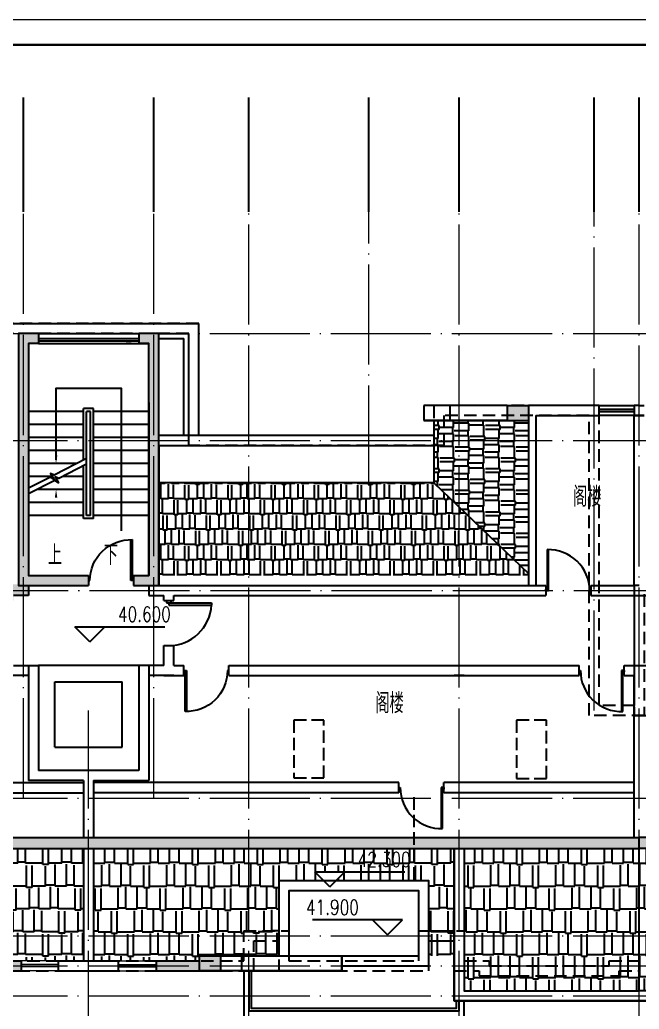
# Model space of a CAD drawing. Extents: x 1332633 to 1595679, y 264824 to 640777.
# Drawn here: x 1356757 to 1369132, y 449708 to 469489 of the extents above; entities that cross this region are included whole.
import ezdxf
from ezdxf.enums import TextEntityAlignment as Align

# ---------------------------------------------------------------- set-up
doc = ezdxf.new("R2010")
doc.units = 0
doc.header["$LTSCALE"] = 1000
doc.header["$MEASUREMENT"] = 0
for name, pattern in [('DASH', [0.35, 0.25, -0.1]), ('DOTE', [2.4200000000000004, 2, -0.2, 0.02, -0.2]), ('HIDDEN', [0.375, 0.25, -0.125])]:
    doc.linetypes.add(name, pattern=pattern)
doc.layers.get('0').update_dxf_attribs({"linetype": 'CONTINUOUS'})
for name, color, linetype, lineweight in [('_公共_图框', 4, 'CONTINUOUS', 5), ('DOTE', 1, 'DOTE', 13), ('PUB_TEXT', 7, 'CONTINUOUS', 13), ('WINDOW', 4, 'CONTINUOUS', 13)]:
    doc.layers.add(name, color=color, linetype=linetype, lineweight=lineweight)
for name, color, linetype in [('A-Balcony(建筑阳台)', 32, 'CONTINUOUS'), ('A-Fur1(建筑厨卫洁具)', 136, 'CONTINUOUS'), ('A-Hz1(房间名称)', 4, 'CONTINUOUS'), ('A-Hz1汉字注明（平、立面、房间名称等）', 7, 'CONTINUOUS'), ('A-STAIR_建筑楼梯_踏步_电梯等_', 25, 'CONTINUOUS'), ('A-Wall(建筑墙)', 255, 'CONTINUOUS'), ('A-WALL_建筑墙_', 255, 'CONTINUOUS'), ('A-WINDOW(建筑门窗)', 4, 'CONTINUOUS'), ('A-WINDOW_建筑门窗_', 4, 'CONTINUOUS'), ('A-建筑屋顶', 33, 'CONTINUOUS'), ('AXIS', 3, 'CONTINUOUS'), ('DIM_ELEV', 3, 'CONTINUOUS'), ('hatch', 251, 'CONTINUOUS')]:
    doc.layers.add(name, color=color, linetype=linetype)
doc.styles.add('_TCH_DIM', font='SIMPLEX', dxfattribs={"width": 0.8, "bigfont": 'HZTXT'})
doc.styles.add('sunyat', font='3yromanc.shx', dxfattribs={"width": 0.75, "bigfont": '3yhztxt.shx'})
doc.styles.add('SUNYAT1', font='3yromans.shx', dxfattribs={"width": 0.75, "bigfont": '3yhztxt.shx'})
doc.styles.add('图框文字', font='SIMKAI.TTF')
pattern_1 = [(0, (0, 0), (971.5500000000002, 457.1999999999998), [228.6, -190.5, 266.7, -114.3, 342.9, -152.4]), (0, (228.6, 19.04999999999995), (971.5500000000002, 457.1999999999998), [190.5, -723.9000000000001, 152.4, -228.6]), (0, (685.8, -28.57500000000015), (971.5500000000002, 457.1999999999998), [114.3, -1181.1]), (89.99999999999999, (0, 0), (-323.8499999999999, 457.2), [438.15, -1390.65]), (89.99999999999999, (228.6, -5.075939668586216e-14), (-323.8499999999999, 457.2), [428.625, -1400.175]), (89.99999999999999, (419.1, -9.305889392408061e-14), (-323.8499999999999, 457.2), [400.05, -1428.75]), (89.99999999999999, (685.8, -28.57500000000015), (-323.8499999999999, 457.2), [438.15, -1390.65]), (89.99999999999999, (800.0999999999999, -28.57500000000018), (-323.8499999999999, 457.2), [438.15, -1390.65]), (89.99999999999999, (1143, -2.537969834293108e-13), (-323.8499999999999, 457.2), [419.1, -1409.7])]
pattern_2 = [(180, (2738264.584765686, 0), (-971.5499999999998, 457.2), [228.5999999999999, -190.5, 266.6999999999999, -114.3, 342.8999999999999, -152.4]), (180, (2738035.984765686, 19.05), (-971.5499999999998, 457.2), [190.5, -723.9, 152.4, -228.5999999999999]), (180, (2737578.784765686, -28.575), (-971.5499999999998, 457.2), [114.3, -1181.1]), (90, (2738264.584765686, 0), (323.85, 457.2), [438.15, -1390.65]), (90, (2738035.984765686, 0), (323.85, 457.2), [428.625, -1400.175]), (90, (2737845.484765686, 0), (323.85, 457.2), [400.05, -1428.75]), (90, (2737578.784765686, -28.575), (323.85, 457.2), [438.15, -1390.65]), (90, (2737464.484765686, -28.575), (323.85, 457.2), [438.15, -1390.65]), (90, (2737121.584765686, 0), (323.85, 457.2), [419.1, -1409.7])]
pattern_3 = [(0, (0, 0), (971.5500000000001, 457.2), [228.6, -190.5, 266.7, -114.3, 342.9, -152.4]), (0, (228.6, 19.05), (971.5500000000001, 457.2), [190.5, -723.9000000000001, 152.4, -228.6]), (0, (685.8, -28.575), (971.5500000000001, 457.2), [114.3, -1181.1]), (90, (0, 0), (-323.85, 457.2), [438.15, -1390.65]), (90, (228.6, 0), (-323.85, 457.2), [428.625, -1400.175]), (90, (419.1, 0), (-323.85, 457.2), [400.05, -1428.75]), (90, (685.8, -28.575), (-323.85, 457.2), [438.15, -1390.65]), (90, (800.0999999999999, -28.575), (-323.85, 457.2), [438.15, -1390.65]), (90, (1143, 0), (-323.85, 457.2), [419.1, -1409.7])]

# ---------------------------------------------------------------- blocks, each defined once
blk = doc.blocks.new('vvxv')
at = {"layer": '_公共_图框'}
blk.add_lwpolyline([(-63000, 0), (0, 0), (0, 29700), (-63000, 29700)], close=True, dxfattribs=at)
at = {"layer": '_公共_图框', "const_width": 49.99999999999999}
blk.add_lwpolyline([(-61750, 500), (-500, 500), (-500, 29200), (-61750, 29200)], close=True, dxfattribs=at)
at = {"layer": '_公共_图框', "style": '图框文字'}
for tag, height, p in [('建设单位', 250, (-2500.000000000233, 19150)), ('合作单位', 250, (-2526.983488889644, 16841.60560540692)), ('项目名称', 250, (-2500.000000000233, 15150)), ('项目编号', 250, (-2500.000000000233, 13150)), ('建筑', 175, (-1300.000000000233, 2800)), ('方案深化', 175, (-1300.000000000233, 2450)), ('1:100', 175, (-1300.000000000233, 2100)), ('20090705', 175, (-1300.000000000233, 1750)), ('图号', 175, (-1300.000000000233, 1225))]:
    blk.add_attdef(tag, text='', height=height, dxfattribs=at).set_placement(p, align=Align.MIDDLE_CENTER)
blk = doc.blocks.new('DOOR_B01')
for p, q in [((-0.4700000000011642, 0.8945053600725208), (-0.4700000000011642, -0.01499999999941792)), ((-0.4399999999986903, -0.01499999999941792), (-0.4399999999986903, 0.8950000000004364)), ((-0.5, 0.01499999999941792), (-0.4700000000011642, 0.01499999999941792)), ((-0.5, -0.01499999999941792), (-0.5, 0.01499999999941792)), ((0.4695053600733681, 0.01499999999941792), (0.5, 0.01499999999941792)), ((0.5, 0.01499999999941792), (0.5, -0.01499999999941792)), ((-0.5, -0.01499999999941792), (-0.4399999999986903, -0.01499999999941792)), ((0.5, -0.01499999999941792), (0.4700000000011642, -0.01499999999941792))]:
    blk.add_line(p, q)
blk.add_arc((-0.4399999999986956, -0.01499999999942318), 0.9099999999998597, 3.307252601467381e-13, 91.88921416528518)
blk = doc.blocks.new('_A1WPO')
for p, q in [((-0.4500005613683606, -0.05000024919837597), (-0.4500005613683606, 0.9486830488521373)), ((-0.4500005613683606, 0.9486830488521373), (-0.4000005613683607, 0.9486830488521373)), ((-0.4000005613683607, -2.491983759682625e-07), (-0.4000005613683607, 0.9486830488521373)), ((-0.5000005613683607, 0.04999975080162403), (-0.4500005613683606, 0.04999975080162403)), ((-0.5000005613683607, -0.05000024919837597), (-0.4500005613683606, -0.05000024919837597)), ((-0.4500005613683606, -2.491983759682625e-07), (-0.4000005613683607, -2.491983759682625e-07))]:
    blk.add_line(p, q)
blk.add_arc((-0.4500005613683606, -2.491983759682625e-07), 0.9500000000000036, 7.016477563892661e-15, 86.98303869018433)
blk = doc.blocks.new('fsg')
at = {"layer": 'A-Fur1(建筑厨卫洁具)', "linetype": 'HIDDEN'}
for points in [[(1358132.292382962, 504525.4002165715), (1355932.29238297, 504525.4002165732), (1355932.292382968, 502285.1282793772), (1351232.292382966, 502285.1282793772), (1351232.292382969, 502885.128279381), (1347932.292382959, 502885.1282793819), (1347932.292382959, 496885.1282793782), (1347032.292382966, 496885.1282793782), (1347032.292382955, 490985.1282793829), (1350832.290898718, 490985.1282713966), (1350832.29090124, 492185.1282793828), (1351332.290901798, 492185.1282793829), (1351332.290901798, 491585.1282782574), (1354332.290901798, 491585.1282782574), (1354332.290902759, 492185.1282801829), (1354832.292382966, 492185.1282793819), (1354832.292382966, 491585.1282793854), (1358132.292382989, 491584.5594978437)], [(1369132.29238308, 499285.1282793756), (1369032.292382947, 499285.1282793797), (1369032.292382848, 496885.1282793782), (1368332.292382912, 496885.1282825356), (1368332.292382916, 502885.1282793819), (1365032.29238291, 502885.128279381), (1365032.29238291, 502285.1282793819), (1360332.292382909, 502285.1282793772), (1360332.292382909, 504525.4002165706), (1358132.292382962, 504525.4002165715)], [(1358132.292382962, 504325.4002165715), (1356132.292382969, 504325.400216573), (1356132.292382967, 502085.1282793772), (1351032.292382965, 502085.1282793772), (1351032.292382968, 502685.1282793811), (1348132.292382959, 502685.1282793818), (1348132.292382959, 496685.1282793782), (1347232.292382965, 496685.1282793782), (1347232.292382956, 491185.1282789626), (1350632.290899138, 491185.1282718169), (1350632.29090166, 492385.1282793828), (1351532.290901798, 492385.1282793829), (1351532.290901798, 491785.1282782574), (1354132.290902118, 491785.1282782574), (1354132.29090308, 492385.1282805033), (1355032.292382966, 492385.1282790615), (1355032.292382966, 491785.0938107475), (1358132.326854597, 491784.559494873)], [(1369232.292382939, 499111.9231985374), (1369232.292382839, 496685.128278476), (1368132.292382912, 496685.1282834378), (1368132.292382916, 502685.1282793818), (1365232.29238291, 502685.128279381), (1365232.29238291, 502085.1282793821), (1360132.292382909, 502085.1282793771), (1360132.292382909, 504325.4002165706), (1358132.292382962, 504325.4002165715)], [(1369032.292383373, 499111.9231985374), (1369032.292383474, 496685.128278476), (1370132.292383401, 496685.1282834378), (1370132.292383397, 502685.1282793818), (1373032.292383403, 502685.128279381), (1373032.292383403, 502085.1282793821), (1378132.292383404, 502085.1282793771), (1378132.292383404, 504325.4002165706), (1380132.292383351, 504325.4002165715)], [(1358130.027500007, 491784.5598793184), (1361232.292382911, 491785.0938573065), (1361232.29238291, 492385.1282793819), (1362132.29386373, 492385.128279382), (1362132.29386373, 491785.1282782574), (1364732.29386331, 491785.1282782574), (1364732.293862049, 492385.1282779125), (1365632.293865897, 492385.1282798029), (1365632.293865896, 491785.1282793816), (1366132.292368144, 491785.1282793812), (1366132.292368144, 491685.1282793811), (1368532.292382839, 491685.1282793811), (1368532.292382839, 491785.1282793811), (1369132.292382843, 491785.1282793811)], [(1358130.061925048, 491584.5598822811), (1361432.292382911, 491585.1282793854), (1361432.29238291, 492185.1282793819), (1361932.29386373, 492185.128279382), (1361932.29386373, 491585.1282782574), (1364932.29386373, 491585.1282782574), (1364932.293862469, 492185.1282783326), (1365432.293865897, 492185.1282793828), (1365432.293865896, 491585.1282793818), (1365932.292368144, 491585.1282793814), (1365932.292368144, 491498.4311598975), (1365932.292368144, 491485.1282793811), (1368732.29238284, 491485.1282793811), (1368732.29238284, 491585.1282793811), (1369132.292382843, 491585.1282793811)]]:
    blk.add_lwpolyline(points, dxfattribs=at)

msp = doc.modelspace()

# ---------------------------------------------------------------- hatches: boundary and pattern name
at = {"layer": 'hatch', "ltscale": 0.2}
for points in [[(1356732.292382962, 463217.9984188913), (1357132.292382971, 463217.9984188913), (1357132.292382971, 463017.9984188913), (1356932.292382962, 463017.9984188913), (1356932.292382963, 458377.7264816978), (1358131.55887313, 458377.7264817008), (1358131.55887313, 458177.7264817005), (1356932.292382888, 458177.7264816989), (1356732.292382963, 458177.7264817003)], [(1359332.292382963, 463017.9984188913), (1359132.292382964, 463017.9984188913), (1359132.292382964, 463217.9984188913), (1359532.292382963, 463217.9984188913), (1359532.292382963, 458177.7264817003), (1359031.55887313, 458177.7264817003), (1359031.55887313, 458377.7264817003), (1359332.292382963, 458377.7264817003)], [(1366491.690082558, 461777.7264817017), (1366917.512698407, 461777.7264817017), (1366917.512698407, 461477.7264817015), (1366491.690082558, 461477.7264817015)], [(1350632.292382967, 458205.8216257666), (1350932.292382968, 458205.8216257666), (1356732.292382888, 458205.8216257663), (1356732.292382888, 458177.7264817003), (1356932.292382888, 458177.7264817003), (1356932.292382888, 457977.7264817026), (1356631.558873127, 457977.7264817026), (1356631.558873127, 457877.7264817008), (1356431.558873129, 457877.7264817008), (1356431.558873129, 458055.8216257666), (1350632.292382967, 458055.8216257666)], [(1355923.557044645, 450677.7264816884), (1356782.705678183, 450677.7264816884), (1356782.705678183, 450477.7264816884), (1355923.557044645, 450477.7264816882)], [(1359481.87908765, 450677.7264816882), (1360341.027721291, 450677.7264816884), (1360341.027721291, 450477.7264816884), (1359481.879087649, 450477.7264816884)], [(1360341.02772129, 450777.7264817106), (1360772.894683178, 450777.7264817117), (1360772.894683178, 450477.7264817117), (1360341.027721291, 450477.7264817103)]]:
    msp.add_hatch(color=256, dxfattribs=at).paths.add_polyline_path(points)
h = msp.add_hatch(dxfattribs=at)
h.set_pattern_fill('AR-RSHKE', color=256, scale=100, angle=89.99999999999999, style=0)
h.set_pattern_definition([(90, (-143339.6088713184, 94459.10372281005), (-304.7999999999998, 647.7), [152.4, -127, 177.8, -76.2, 228.6, -101.6]), (90, (-143352.3088713184, 94611.50372280995), (-304.7999999999998, 647.7), [127, -482.6, 101.6, -152.4]), (90, (-143320.5588713184, 94916.30372281), (-304.7999999999998, 647.7), [76.2, -787.4]), (180, (-143339.6088713184, 94459.10372281005), (-304.8000000000001, -215.8999999999999), [292.1, -927.1000000000001]), (180, (-143339.6088713184, 94611.50372280995), (-304.8000000000001, -215.8999999999999), [285.75, -933.45]), (180, (-143339.6088713184, 94738.50372280995), (-304.8000000000001, -215.8999999999999), [266.7, -952.5]), (180, (-143320.5588713184, 94916.30372281), (-304.8000000000001, -215.8999999999999), [292.1, -927.1000000000001]), (180, (-143320.5588713184, 94992.50372280995), (-304.8000000000001, -215.8999999999999), [292.1, -927.1000000000001]), (180, (-143339.6088713184, 95221.10372281005), (-304.8000000000001, -215.8999999999999), [279.4, -939.8])])
h.paths.add_polyline_path([(1366917.512698408, 461477.7264817015), (1366491.690082558, 461477.7264817017), (1365032.29238291, 461477.7264817017), (1365032.29238291, 460230.5068310047), (1366917.512698407, 458421.1481523141)])
h = msp.add_hatch(dxfattribs=at)
h.set_pattern_fill('AR-RSHKE', color=256, scale=100, angle=-1.272221872585407e-14, style=0)
h.set_pattern_definition([(180, (2881604.193637004, 94459.10372281005), (-647.7, 304.7999999999998), [152.4, -127, 177.8, -76.2, 228.6, -101.6]), (180, (2881451.793637004, 94471.80372281), (-647.7, 304.7999999999998), [127, -482.6, 101.6, -152.4]), (180, (2881146.993637004, 94440.05372281), (-647.7, 304.7999999999998), [76.2, -787.4]), (90, (2881604.193637004, 94459.10372281005), (215.8999999999999, 304.8000000000001), [292.1, -927.1000000000001]), (90, (2881451.793637004, 94459.10372281005), (215.8999999999999, 304.8000000000001), [285.75, -933.45]), (90, (2881324.793637004, 94459.10372281005), (215.8999999999999, 304.8000000000001), [266.7, -952.5]), (90, (2881146.993637004, 94440.05372281), (215.8999999999999, 304.8000000000001), [292.1, -927.1000000000001]), (90, (2881070.793637004, 94440.05372281), (215.8999999999999, 304.8000000000001), [292.1, -927.1000000000001]), (90, (2880842.193637004, 94459.10372281005), (215.8999999999999, 304.8000000000001), [279.4, -939.8])])
h.paths.add_polyline_path([(1366917.512698407, 458377.7264817003), (1359532.292382963, 458377.7264817013), (1359532.292382962, 460230.5068310045), (1365032.29238291, 460230.5068310045), (1366917.512698406, 458421.1481523146)])
h = msp.add_hatch(color=256, dxfattribs=at)
h.dxf.hatch_style = 1
h.paths.add_polyline_path([(1353595.670163039, 453138.8087217899), (1364629.467711764, 453138.8087217899), (1364629.467711764, 452923.8087217897), (1353595.670163039, 452923.8087217898)])
h = msp.add_hatch(color=256, dxfattribs=at)
h.dxf.hatch_style = 1
h.paths.add_polyline_path([(1364629.467711765, 453138.8087217899), (1369132.292382843, 453138.8087217899), (1369132.292382843, 452923.8087217897), (1364629.467711765, 452923.8087217899)])
h = msp.add_hatch(color=256, dxfattribs=at)
h.dxf.hatch_style = 1
h.paths.add_polyline_path([(1373635.117053921, 453138.8087217899), (1369132.292382843, 453138.8087217899), (1369132.292382843, 452923.8087217897), (1373635.117053921, 452923.8087217899)])
h = msp.add_hatch(dxfattribs=at)
h.set_pattern_fill('AR-RSHKE,_O', color=256, scale=150)
h.set_pattern_definition(pattern_2)
h.paths.add_polyline_path([(1354332.290901802, 452277.7264806055), (1353595.670163039, 452277.7264806055), (1353595.670163039, 452431.7738377514), (1353615.823346337, 452451.9270210496), (1353595.670163039, 452451.9270210495), (1353595.670163039, 452923.8087217899), (1358032.292382886, 452923.8087217899), (1358032.292382887, 450677.7264816884), (1357532.292382916, 450677.7264816884), (1356782.705678182, 450677.7264816884), (1355923.557044645, 450677.7264816884), (1355923.557044644, 450777.7264817192), (1355491.690082758, 450777.7264817192), (1355032.292382339, 450777.7264817192), (1355032.292382339, 451277.7264813822), (1354332.290901802, 451277.7264825036)])
h = msp.add_hatch(dxfattribs=at)
h.set_pattern_fill('AR-RSHKE,_O', color=256, scale=150)
h.set_pattern_definition(pattern_3)
h.paths.add_polyline_path([(1358232.292382834, 452923.8087217898), (1364629.467711764, 452923.8087217898), (1364629.467711765, 452277.7264806059), (1363074.560878747, 452277.7264806059), (1363248.761419191, 452451.9270210497), (1362648.761419191, 452451.9270210497), (1362822.961959635, 452277.7264806058), (1361932.293864032, 452277.7264806058), (1361932.293864032, 451277.7264817028), (1361232.292382282, 451277.7264817027), (1361232.292382283, 450777.7264817192), (1360772.894683177, 450777.7264817192), (1360341.02772129, 450777.7264817105), (1360341.02772129, 450677.7264816884), (1359481.879087649, 450677.7264816884), (1358732.292382916, 450677.7264816884), (1358232.292382834, 450677.7264816884)])
h = msp.add_hatch(dxfattribs=at)
h.set_pattern_fill('AR-RSHKE,_O', color=256, scale=150)
h.set_pattern_definition(pattern_2)
h.paths.add_polyline_path([(1364629.467711765, 452923.8087217897), (1365432.293860759, 452923.8087217897), (1365432.293864217, 451277.7264817035), (1364932.293864035, 451277.7264806533), (1364932.293864035, 452277.726480606), (1364629.467711765, 452277.726480606)])
h = msp.add_hatch(dxfattribs=at)
h.set_pattern_fill('AR-RSHKE,_O', color=256, scale=150)
h.set_pattern_definition(pattern_3)
h.paths.add_polyline_path([(1369132.292382843, 452923.8087217898), (1365632.293867158, 452923.8087217898), (1365632.293867158, 450677.7264817025), (1366132.292368144, 450677.7264817019), (1366132.292368144, 450577.7264817019), (1368532.292382839, 450577.7264817019), (1368532.292382839, 450677.7264817019), (1369132.292382843, 450677.7264817019)])
h = msp.add_hatch(dxfattribs=at)
h.set_pattern_fill('AR-RSHKE,_O', color=256, scale=150)
h.set_pattern_definition(pattern_3)
h.paths.add_polyline_path([(1372632.290898528, 452923.8087217898), (1369132.292382843, 452923.8087217899), (1369132.292382843, 450677.7264817018), (1369732.292383474, 450677.7264817019), (1369732.292383473, 450577.7264817019), (1372132.292398169, 450577.7264817018), (1372132.292398169, 450677.726481702), (1372632.290898528, 450677.7264817024)])
h = msp.add_hatch(dxfattribs=at)
h.set_pattern_fill('AR-RSHKE,_O', color=256, scale=150)
h.set_pattern_definition(pattern_2)
h.paths.add_polyline_path([(1361232.292382283, 451277.7264817026), (1361932.293864032, 451277.7264817028), (1361932.293864033, 451077.7264817027), (1361432.292382283, 451077.7264817026), (1361432.292382284, 450777.7264817191), (1361232.292382283, 450777.7264817191)], flags=17)
h.paths.add_polyline_path([(1361432.292382283, 451077.7264817026), (1361932.293863103, 451077.7264817026), (1361932.293863103, 450777.7264817192), (1361432.292382283, 450777.7264817191)], flags=16)
h = msp.add_hatch(dxfattribs=at)
h.set_pattern_fill('AR-RSHKE,_O', color=256, scale=150)
h.set_pattern_definition(pattern_2)
h.paths.add_polyline_path([(1364932.293864035, 451277.7264806533), (1365432.293864217, 451277.7264817036), (1365432.293864637, 451077.7264817035), (1364932.293864035, 451077.7264806533)])
h = msp.add_hatch(dxfattribs=at)
h.set_pattern_fill('AR-RSHKE,_O', color=256, scale=150)
h.set_pattern_definition(pattern_2)
h.paths.add_polyline_path([(1364932.293864035, 451077.7264806533), (1365432.293864637, 451077.7264817036), (1365432.293865267, 450777.7264817031), (1364932.293864035, 450777.7264806115)])
h = msp.add_hatch(dxfattribs=at)
h.set_pattern_fill('AR-RSHKE,_O', color=256, scale=150)
h.set_pattern_definition(pattern_3)
h.paths.add_polyline_path([(1368732.292382839, 450477.7264817018), (1369132.292382843, 450477.7264817019), (1369132.292382843, 450677.7264817018), (1368532.292382839, 450677.7264817019), (1368532.292382839, 450577.7264817019), (1366132.292368144, 450577.7264817018), (1366132.292368144, 450677.7264817019), (1365632.293867158, 450677.7264817024), (1365632.293867158, 450477.7264817024), (1365932.292368144, 450477.7264817021), (1365932.292368144, 450391.0293622182), (1365932.292368144, 450377.7264817018), (1368732.29238284, 450377.7264817019)])
h = msp.add_hatch(dxfattribs=at)
h.set_pattern_fill('AR-RSHKE', color=256, scale=150, angle=-1.272221872585407e-14, style=0)
h.set_pattern_definition(pattern_1)
h.paths.add_polyline_path([(1372332.292398169, 450477.7264817022), (1372632.290898528, 450477.7264817024), (1372632.290898528, 450677.7264817024), (1372132.292398169, 450677.7264817019), (1372132.292398169, 450577.7264817019), (1369732.292383474, 450577.7264817019), (1369732.292383474, 450677.7264817019), (1369132.292382843, 450677.7264817018), (1369132.292382843, 450477.7264817018), (1369532.292383473, 450477.7264817019), (1369532.292383473, 450377.7264817019), (1372332.292398169, 450377.7264817018), (1372332.292398169, 450391.0293622182)])
h = msp.add_hatch(dxfattribs=at)
h.set_pattern_fill('AR-RSHKE,_O', color=256, scale=150)
h.set_pattern_definition(pattern_3)
h.paths.add_polyline_path([(1369132.292382843, 450477.7264817018), (1368732.29238284, 450477.7264817018), (1368732.29238284, 450377.7264817018), (1365932.292368144, 450377.7264817018), (1365932.292368144, 450391.0293622182), (1365932.292368144, 450477.7264817021), (1365632.293867158, 450477.7264817025), (1365632.293867158, 450077.7264817036), (1369132.292382843, 450077.7264817036)])
h = msp.add_hatch(dxfattribs=at)
h.set_pattern_fill('AR-RSHKE', color=256, scale=150, angle=-1.272221872585407e-14, style=0)
h.set_pattern_definition(pattern_1)
h.paths.add_polyline_path([(1372632.290898528, 450477.7264817024), (1372332.292398169, 450477.7264817021), (1372332.292398169, 450391.0293622182), (1372332.292398169, 450377.7264817018), (1369532.292383473, 450377.7264817019), (1369532.292383473, 450477.7264817018), (1369132.292382843, 450477.7264817018), (1369132.292382844, 450077.7264817036), (1372632.290898528, 450077.7264817036)])

# ---------------------------------------------------------------- linework, layer by layer
for points in [[(1357132.292382971, 463217.9984188913), (1356732.292382962, 463217.9984188913), (1356732.292382963, 458177.7264817003), (1358131.55887313, 458177.7264817003)], [(1359031.55887313, 458177.7264817003), (1359532.292382963, 458177.7264817003), (1359532.292382963, 463217.9984188913), (1359132.292382964, 463217.9984188913)], [(1357132.292382971, 463017.9984188913), (1356932.292382962, 463017.9984188913), (1356932.292382963, 458377.7264817003), (1358131.55887313, 458377.7264817003)], [(1359031.55887313, 458377.7264817003), (1359332.292382963, 458377.7264817003), (1359332.292382963, 463017.9984188913), (1359132.292382964, 463017.9984188913)]]:
    msp.add_lwpolyline(points)
at = {"layer": 'A-Balcony(建筑阳台)'}
for p, q in [((1355932.292382966, 463417.9984188913), (1360332.292382958, 463417.9984188913)), ((1360332.29238296, 461177.726481698), (1360332.292382958, 463417.9984188913)), ((1359532.292382963, 463217.9984188913), (1360132.29238296, 463217.9984188913)), ((1359532.292382963, 463117.9984188913), (1360032.292382959, 463117.9984188913)), ((1360032.292382961, 461177.7264816987), (1360032.292382959, 463117.9984188913)), ((1360132.292382961, 461177.7264816989), (1360132.292382959, 463217.9984188913)), ((1364832.292382561, 461777.7264817017), (1364832.292382561, 461477.7264817017)), ((1364832.292382561, 461777.7264817017), (1364832.292382561, 461477.7264817017)), ((1366491.690082558, 461777.7264817017), (1364832.292382561, 461777.7264817017)), ((1365352.606737386, 461477.7264817017), (1365352.606737386, 461777.7264817017)), ((1364832.292382561, 461477.7264817017), (1366491.690082557, 461477.7264817017)), ((1366491.690082558, 461477.7264817017), (1364832.292382561, 461477.7264817017)), ((1365032.29238291, 461477.7264817015), (1365032.29238291, 460230.5068310045)), ((1365032.29238291, 461177.7264817026), (1359532.292382963, 461177.7264817026)), ((1359532.292382963, 460977.726481698), (1365032.29238291, 460977.726481698)), ((1365032.29238291, 460230.5068310045, -5.597823674234457e-09), (1359532.292382963, 460230.5068310045, -5.597823674234457e-09)), ((1365032.29238291, 460230.5068310045), (1366917.512698407, 458421.1481523146)), ((1365432.293867158, 449877.7264817036), (1365432.293860759, 452923.8087217899)), ((1364932.293864032, 452277.7264806118), (1361932.293864032, 452277.7264806058)), ((1364932.293864035, 451277.726480911), (1365432.293864217, 451277.7264817103)), ((1364932.293864035, 451077.726480661), (1365432.293865899, 451077.7264817103)), ((1361187.106808697, 450777.7264817192), (1361187.106808697, 450477.7264816884)), ((1361187.106808698, 450777.7264817129), (1363190.659839976, 450777.7264817192)), ((1363190.659839976, 450477.7264817192), (1363190.659839976, 450777.7264817192)), ((1361187.106808698, 450477.7264817129), (1363190.659839976, 450477.7264817192)), ((1369132.292382843, 449877.7264817036), (1365432.293867158, 449877.7264817036)), ((1369132.292382843, 449877.7264817036), (1372832.290898528, 449877.7264817036))]:
    msp.add_line(p, q, dxfattribs=at)
for points in [[(1365432.293867158, 452923.8087217899), (1365432.293867158, 449877.7264817036), (1369132.292382843, 449877.7264817036)], [(1365632.293867158, 452923.8087217899), (1365632.293867158, 450077.7264817036), (1369132.292382843, 450077.7264817036)], [(1372832.290898528, 452923.8087217899), (1372832.290898528, 449877.7264817036), (1369132.292382843, 449877.7264817036)], [(1372632.290898528, 452923.8087217899), (1372632.290898528, 450077.7264817036), (1369132.292382843, 450077.7264817036)], [(1363190.659839976, 450577.7264806116), (1364932.293864035, 450577.7264806116), (1364932.293864035, 452277.726480606), (1361932.293864032, 452277.7264806058), (1361932.293864032, 450777.7264817194)], [(1360772.894683178, 450777.7264817192), (1363190.659839976, 450777.7264817192), (1363190.659839976, 450477.7264816884), (1360772.894683178, 450477.7264816884)], [(1361232.292382911, 450477.726481705), (1361232.292382911, 449477.7264817054), (1365632.29238291, 449477.7264817026), (1365632.29238291, 449877.7264817036)], [(1361332.292382911, 450477.7264817059), (1361332.292382911, 449677.7264817026), (1365532.293865899, 449677.7264817008), (1365532.293865899, 449877.7264817036)], [(1361382.292382911, 450477.7264817059), (1361382.292382911, 449727.7264817026), (1365482.293865899, 449727.7264817008), (1365482.293865899, 449877.7264817036)]]:
    msp.add_lwpolyline(points, dxfattribs=at)
msp.add_lwpolyline([(1364732.293864035, 450777.7264806116), (1364732.293864035, 452077.726480606), (1362132.293864032, 452077.726480606), (1362132.293864032, 450777.7264806116)], close=True, dxfattribs=at)
at = {"layer": 'A-STAIR_建筑楼梯_踏步_电梯等_', "ltscale": 0.08}
for p, q in [((1358232.292382888, 461717.726481698, -1.490475491786589e-09), (1358032.292382888, 461717.726481698, -1.490475491786589e-09)), ((1358032.292382888, 460690.1672547678, -1.490475491786589e-09), (1358032.292382888, 461717.726481698, -1.490475491786589e-09)), ((1358232.292382888, 459517.726481698, -1.490475491786589e-09), (1358232.292382888, 461717.726481698, -1.490475491786589e-09)), ((1358032.292382888, 461657.726481698, -1.490475491786589e-09), (1356932.292382888, 461657.726481698, -1.490475491786589e-09)), ((1358172.292382888, 461657.726481698, -1.490475491786589e-09), (1358092.292382888, 461657.726481698, -1.490475491786589e-09)), ((1358092.292382888, 459577.726481698, -1.490475491786589e-09), (1358092.292382888, 461657.726481698, -1.490475491786589e-09)), ((1358172.292382888, 459577.726481698, -1.490475491786589e-09), (1358172.292382888, 461657.726481698, -1.490475491786589e-09)), ((1359332.292382888, 461657.726481698, -1.490475491786589e-09), (1358232.292382888, 461657.726481698, -1.490475491786589e-09)), ((1358032.292382888, 461397.726481698, -1.490475491786589e-09), (1356932.292382888, 461397.726481698, -1.490475491786589e-09)), ((1359332.292382888, 461397.726481698, -1.490475491786589e-09), (1358232.292382888, 461397.726481698, -1.490475491786589e-09)), ((1358032.292382888, 461137.726481698, -1.490475491786589e-09), (1356932.292382888, 461137.726481698, -1.490475491786589e-09)), ((1359332.292382888, 461137.726481698, -1.490475491786589e-09), (1358232.292382888, 461137.726481698, -1.490475491786589e-09)), ((1358032.292382888, 460877.726481698, -1.490475491786589e-09), (1356932.292382888, 460877.726481698, -1.490475491786589e-09)), ((1359332.292382888, 460877.726481698, -1.490475491786589e-09), (1358232.292382888, 460877.726481698, -1.490475491786589e-09)), ((1357893.480233524, 460617.726481698, -1.490475491786589e-09), (1356932.292382888, 460617.726481698, -1.490475491786589e-09)), ((1358032.292382888, 459517.726481698, -1.490475491786589e-09), (1358032.292382888, 460576.5617553242, -1.490475491786589e-09)), ((1359332.292382888, 460617.726481698, -1.490475491786589e-09), (1358232.292382888, 460617.726481698, -1.490475491786589e-09)), ((1357407.722436845, 460357.726481698, -1.490475491786589e-09), (1356932.292382888, 460357.726481698, -1.490475491786589e-09)), ((1358032.292382888, 460357.726481698, -1.490475491786589e-09), (1357612.956787735, 460357.726481698, -1.490475491786589e-09)), ((1359332.292382888, 460357.726481698, -1.490475491786589e-09), (1358232.292382888, 460357.726481698, -1.490475491786589e-09)), ((1358032.292382888, 460097.726481698, -1.490475491786589e-09), (1357114.74069609, 460097.726481698, -1.490475491786589e-09)), ((1359332.292382888, 460097.726481698, -1.490475491786589e-09), (1358232.292382888, 460097.726481698, -1.490475491786589e-09)), ((1358032.292382888, 459837.726481698, -1.490475491786589e-09), (1356932.292382888, 459837.726481698, -1.490475491786589e-09)), ((1358032.292382888, 459837.726481698, -1.490475491786589e-09), (1356932.292382888, 459837.726481698, -1.490475491786589e-09)), ((1359332.292382888, 459837.726481698, -1.490475491786589e-09), (1358232.292382888, 459837.726481698, -1.490475491786589e-09)), ((1359332.292382888, 459837.726481698, -1.490475491786589e-09), (1358232.292382888, 459837.726481698, -1.490475491786589e-09)), ((1358032.292382888, 459577.726481698, -1.490475491786589e-09), (1356932.292382888, 459577.726481698, -1.490475491786589e-09)), ((1358232.292382888, 459517.726481698, -1.490475491786589e-09), (1358032.292382888, 459517.726481698, -1.490475491786589e-09)), ((1358172.292382888, 459577.726481698, -1.490475491786589e-09), (1358092.292382888, 459577.726481698, -1.490475491786589e-09)), ((1359332.292382888, 459577.726481698, -1.490475491786589e-09), (1358232.292382888, 459577.726481698, -1.490475491786589e-09)), ((1359332.292382888, 459577.726481698, -1.490475491786589e-09), (1358232.292382888, 459577.726481698, -1.490475491786589e-09)), ((1357459.565110266, 454948.1810271069), (1357459.565110266, 456254.0901175868)), ((1357459.565110266, 456254.0901175868), (1358805.019655585, 456254.0901175868)), ((1358805.019655585, 454948.1810271069), (1358805.019655585, 456254.0901175868)), ((1357459.565110266, 454948.1810271069), (1358805.019655585, 454948.1810271069))]:
    msp.add_line(p, q, dxfattribs=at)
at = {"layer": 'A-STAIR_建筑楼梯_踏步_电梯等_', "elevation": -1.490475491786589e-09}
for points in [[(1357482.292382888, 460692.0069713979), (1357482.292382888, 462125.2946195542), (1358782.292382888, 462125.2946195542), (1358782.292382888, 459270.3102206974)], [(1358092.292382886, 460721.4789692252), (1357445.277273636, 460383.8264300437), (1357373.106374322, 460417.6785154208), (1357442.673112216, 460297.1949273911), (1357369.795125915, 460344.4351724409), (1356932.292382888, 460124.4089803514)], [(1358092.292382887, 460607.8734697807), (1357535.491803019, 460317.3004569993), (1357463.320903706, 460351.1525423774), (1357532.8876416, 460230.6689543468), (1357460.009655298, 460277.9091993975), (1356932.292382888, 460010.8552575032)]]:
    msp.add_lwpolyline(points, dxfattribs=at)
for points in [[(1357482.292382888, 460778.893237445, 50, 0, 0), (1357482.292382888, 460617.726481698, 0, 0, 0)], [(1357482.292382888, 459936.5597259509, 50, 0, 0), (1357482.292382888, 460097.726481698, 0, 0, 0)]]:
    msp.add_lwpolyline(points, format="xyseb", dxfattribs=at)
at = {"layer": 'A-Wall(建筑墙)'}
for p, q in [((1357132.292382971, 463217.9984188913), (1357132.292382971, 463017.9984188913)), ((1359132.292382964, 463217.9984188913), (1359132.292382964, 463017.9984188913)), ((1357132.292382971, 463017.9984188913), (1356932.292382889, 463017.9984188913)), ((1358982.292382885, 463017.9984188913), (1358882.292382885, 463017.9984188913)), ((1359132.292382964, 463017.9984188913), (1359332.292382889, 463017.9984188913)), ((1359532.292382887, 461177.726481698), (1359532.292382887, 461837.726481698, -1.490475491783201e-09)), ((1356932.292382861, 456577.726481698), (1356932.292382861, 454277.726481698)), ((1357132.292382861, 456577.726481698), (1357132.292382861, 454477.726481698)), ((1359132.29238286, 456577.726481698), (1359132.292382861, 454477.726481698)), ((1359332.292382861, 456577.726481698), (1359332.292382861, 454277.726481698)), ((1359132.292382861, 454477.726481698), (1357132.292382861, 454477.726481698)), ((1350832.292382888, 454237.5834526275, 7.57181413203788e-08), (1358032.292382885, 454237.5834526274, 7.57181413203788e-08)), ((1358032.292382861, 454277.726481698), (1356932.292382861, 454277.726481698)), ((1358232.292382861, 454277.726481698), (1359332.292382861, 454277.726481698)), ((1364332.291338752, 454237.5834526275, 7.57181413203788e-08), (1358232.292382834, 454237.5834526274, 7.57181413203788e-08)), ((1369032.292382912, 454237.5834526274), (1365232.291338752, 454237.5834526275, 7.57181413203788e-08)), ((1350832.292382967, 454037.5834526272, 1.856786792235121e-08), (1358032.292382885, 454037.5834526273, 1.856786792235121e-08)), ((1364332.291338752, 454037.5834526272, 1.856786792235121e-08), (1358232.292382834, 454037.5834526273, 1.856786792235121e-08)), ((1369032.292382912, 454037.5834526273, -5.715027339802759e-08), (1365232.291338752, 454037.5834526273, 1.856786792235121e-08)), ((1360341.027721291, 450777.7264817106), (1360772.894683178, 450777.7264817117)), ((1360341.027721291, 450477.7264817106), (1360772.894683178, 450477.7264817117))]:
    msp.add_line(p, q, dxfattribs=at)
at = {"layer": 'A-Wall(建筑墙)', "ltscale": 0.2}
for p, q in [((1350832.292382951, 453138.8087217899), (1369132.292382843, 453138.8087217899)), ((1387432.292382735, 453138.8087217899), (1369132.292382843, 453138.8087217899)), ((1369132.292382843, 450077.7264817036), (1369132.292382843, 453138.8087217899)), ((1350832.292382951, 452923.8087217899), (1369132.292382843, 452923.8087217898)), ((1387432.292382735, 452923.8087217899), (1369132.292382843, 452923.8087217898))]:
    msp.add_line(p, q, dxfattribs=at)
at = {"layer": 'A-WALL_建筑墙_'}
for p, q in [((1356932.292382888, 461837.726481698, -1.366693290269121e-09), (1356932.292382888, 458377.726481698, -1.453944229472481e-09)), ((1359332.292382889, 461837.726481698, -1.366693290269121e-09), (1359332.29238289, 458377.7264817008, -1.453944229472283e-09)), ((1369032.292382913, 458177.7264817008), (1369032.292382913, 461577.7264817015)), ((1359532.29238289, 460977.726481698), (1359532.29238289, 458177.7264817008, -1.49047549178381e-09)), ((1356932.292382888, 458377.726481698, 4.143057505856438e-09), (1358131.55887313, 458377.7264817008, -1.282691463291678e-09)), ((1358131.55887313, 458377.7264816999, -1.282691463291678e-09), (1358131.55887313, 458177.7264817008, -1.282691463291678e-09)), ((1359031.55887313, 458377.7264817008, -1.282691463291678e-09), (1359332.29238289, 458377.7264817008)), ((1359031.55887313, 458377.7264817008, -1.282691463291678e-09), (1359031.55887313, 458177.7264817008, -1.282691463291678e-09)), ((1356932.292382888, 458177.7264816989, 2.728320411000973e-09), (1358131.55887313, 458177.7264817008, -1.282691463291678e-09)), ((1356932.292382888, 458177.7264816989), (1356932.292382888, 457977.7264817026, -1.490475491508762e-09)), ((1359031.55887313, 458177.7264817008, -1.282691463291678e-09), (1359332.29238289, 458177.7264817008)), ((1359332.29238289, 458177.7264817008), (1359332.29238289, 457977.7264817026, -1.490475491508762e-09)), ((1367267.876208167, 458177.7264816993, -2.5649443357363e-09), (1367267.876208167, 457977.7264816993, -2.5649443357363e-09)), ((1368167.876208167, 458177.7264816984, -2.5649443357363e-09), (1368167.876208167, 457977.7264816993, -2.5649443357363e-09)), ((1356932.292382888, 457977.7264817026, -1.490475491508762e-09), (1356631.558873127, 457977.7264817026)), ((1359332.29238289, 457977.7264817026, -1.490475491508762e-09), (1359633.025892652, 457977.7264817026)), ((1359633.025892593, 457877.7264817008), (1359633.025892593, 457977.7264817026)), ((1359833.025892593, 457877.7264817008), (1359833.025892593, 457977.7264816993)), ((1359633.025892595, 457877.7264817008), (1359833.025892593, 457877.7264817008)), ((1359633.025892592, 456577.7264817008), (1359633.025892595, 456977.7264817008)), ((1359633.025892595, 456977.7264817008), (1359833.025892595, 456977.7264817008)), ((1359633.025892589, 456577.726481698), (1359633.025892592, 456977.7264817008)), ((1359633.025892592, 456977.7264817008), (1359833.025892592, 456977.7264817008)), ((1359833.025892589, 456577.7264816965), (1359833.025892592, 456977.7264817008)), ((1356631.558873132, 456577.726481698), (1357132.292382861, 456577.726481698)), ((1356931.558873131, 456577.726481698), (1357031.558873131, 456577.726481698)), ((1359633.025892589, 456577.726481698), (1359132.29238286, 456577.726481698)), ((1359333.025892644, 456577.726481698), (1359233.025892644, 456577.726481698)), ((1359333.025892648, 456577.726481698), (1359233.025892647, 456577.726481698)), ((1360033.026936668, 456377.7264817621), (1360033.026936668, 456577.7264817621)), ((1360933.026936668, 456377.726481763), (1360933.026936668, 456577.7264817621)), ((1367932.292382845, 456377.726481763), (1367932.292382845, 456577.7264817621)), ((1368832.292382845, 456377.7264817621), (1368832.292382845, 456577.7264817621)), ((1356932.292382861, 456377.726481698), (1356431.558873133, 456377.7264816975)), ((1359833.025892587, 456377.7264816999), (1359332.292382861, 456377.7264817003)), ((1365632.292382824, 456377.72648174), (1365432.292382824, 456377.72648174)), ((1369032.292382913, 453138.8087217899), (1369032.292382912, 456377.7264817636)), ((1358032.292382886, 454277.726481698), (1358032.292382886, 453138.8087217899)), ((1358232.292382835, 454277.726481698), (1358232.292382834, 453138.8087217899)), ((1364332.291338752, 454037.5834525612, 7.57181413203788e-08), (1364332.291338752, 454237.5834525602, 7.57181413203788e-08)), ((1365232.291338752, 454037.5834525602, 7.57181413203788e-08), (1365232.291338752, 454237.5834525602, 7.57181413203788e-08)), ((1358032.292382886, 452923.8087217899), (1358032.292382887, 450677.7264816884)), ((1358232.292382834, 452923.8087217899), (1358232.292382834, 450677.7264816884))]:
    msp.add_line(p, q, dxfattribs=at)
at = {"layer": 'A-WALL_建筑墙_', "ltscale": 0.2}
for p, q in [((1366491.690082558, 461777.7264817017), (1366491.690082558, 461477.7264817017)), ((1366491.690082558, 461777.7264817017), (1366917.512698407, 461777.7264817017)), ((1366917.512698407, 461777.7264817017), (1366917.512698407, 458177.7264816995)), ((1368332.292382577, 461777.7264817017), (1366917.512698407, 461777.7264817017)), ((1369132.292382843, 461777.7264817017), (1369032.292382577, 461777.7264817017)), ((1369132.292382843, 461777.7264817017), (1369032.292382577, 461777.7264817017)), ((1369132.292382843, 461777.7264817017), (1369232.292383109, 461777.7264817017)), ((1369132.292382843, 461777.7264817017), (1369232.292383109, 461777.7264817017)), ((1367067.512698407, 461577.7264817017), (1367067.512698407, 458177.7264816994)), ((1369132.292382843, 461577.7264817017), (1369032.292382577, 461577.7264817015)), ((1369032.292382577, 461577.7264817015), (1369132.292382843, 461577.7264817017)), ((1369132.292382843, 461577.7264817017), (1369232.292383109, 461577.7264817015)), ((1369232.292383109, 461577.7264817015), (1369132.292382843, 461577.7264817017)), ((1366491.690082558, 461477.7264817017), (1366917.512698408, 461477.7264817015)), ((1359532.29238289, 458177.7264817008, -1.49047549178381e-09), (1359833.025892593, 458177.7264817008)), ((1359833.025892593, 458177.7264817003), (1367267.876208167, 458177.7264816994)), ((1359833.025892593, 458177.7264817008), (1367067.512698407, 458177.7264817008)), ((1368167.876208167, 458177.7264816992), (1369032.292382913, 458177.7264816991)), ((1359833.025892593, 457977.7264816993, -1.282672623628142e-09), (1367267.876208167, 457977.7264816983, -1.282206862169953e-09)), ((1368167.876208167, 457977.7264816982, -1.282151203213911e-09), (1370096.708557519, 457977.7264816993, -2.5649443357363e-09)), ((1359833.025892589, 456577.7264816964), (1360033.026936668, 456577.7264816979)), ((1360933.026936668, 456577.7264817043), (1367932.292382845, 456577.7264817543)), ((1368832.292382845, 456577.7264817607), (1369432.292382841, 456577.726481765)), ((1359633.025892591, 456377.726481698), (1360033.026936668, 456377.7264817007)), ((1360933.026936668, 456377.7264817071), (1367932.292382845, 456377.726481756)), ((1368832.292382845, 456377.7264817622), (1369032.292382913, 456377.7264817636)), ((1355923.557044645, 450677.7264816884), (1356782.705678183, 450677.7264816884)), ((1357532.292382916, 450677.7264816884), (1358032.292382888, 450677.7264816884)), ((1358232.292382834, 450677.7264816884), (1358732.292382916, 450677.7264816884)), ((1359481.87908765, 450677.7264816884), (1360341.027721291, 450677.7264816884)), ((1360341.027721291, 450777.7264817106), (1360341.027721291, 450477.7264816884)), ((1360772.894683178, 450477.7264816884), (1360772.894683178, 450777.7264817192)), ((1355923.557044645, 450477.7264816884), (1356782.705678183, 450477.7264816884)), ((1357532.292382916, 450477.7264816884), (1358732.292382916, 450477.7264816884)), ((1359481.87908765, 450477.7264816884), (1360341.027721291, 450477.7264816884))]:
    msp.add_line(p, q, dxfattribs=at)
for points in [[(1367067.512698407, 461577.7264817017), (1368332.292382577, 461577.7264817017), (1368332.292382577, 461777.7264817017)], [(1369032.292382577, 461777.7264817017), (1369032.292382577, 461577.7264817015)], [(1356782.705678183, 450677.7264816884), (1356782.705678183, 450477.7264816884)], [(1357532.292382916, 450477.7264816884), (1357532.292382916, 450677.7264816884)], [(1358732.292382916, 450477.7264816884), (1358732.292382916, 450677.7264816884)], [(1359481.87908765, 450677.7264816884), (1359481.87908765, 450477.7264816884)], [(1360341.027721291, 450777.7264817192), (1360772.894683178, 450777.7264817192)], [(1360772.894683178, 450477.7264816884), (1360341.027721291, 450477.7264816884)]]:
    msp.add_lwpolyline(points, dxfattribs=at)
at = {"layer": 'A-WINDOW(建筑门窗)'}
for p, q in [((1357132.292382971, 463217.9984188913), (1359132.292382964, 463217.9984188913)), ((1368332.292382577, 461777.7264817017), (1369032.292382577, 461777.7264817017)), ((1368332.292382577, 461702.7264817015), (1369032.292382577, 461702.7264817015)), ((1369032.292382577, 461652.7264817017), (1368332.292382577, 461652.7264817017)), ((1369032.292382577, 461577.7264817017), (1368332.292382577, 461577.7264817017))]:
    msp.add_line(p, q, dxfattribs=at)
at = {"layer": 'A-WINDOW(建筑门窗)', "extrusion": (0, 0, -1)}
for p, q in [((1357132.292382972, 463117.9984188913), (1359132.292382965, 463117.9984188913)), ((1357132.292382971, 463067.9984188913), (1359132.292382964, 463067.9984188913)), ((1357132.292382971, 463017.9984188923), (1359132.292382964, 463017.9984188923))]:
    msp.add_line(p, q, dxfattribs=at)
at = {"layer": 'A-WINDOW(建筑门窗)', "linetype": 'DASH', "elevation": -5.597280849588056e-09}
msp.add_lwpolyline([(1362232.292382966, 455484.6714029021), (1362232.292382966, 454331.9870502844), (1362832.292382966, 454331.9870502835), (1362832.292382966, 455484.6714029012)], close=True, dxfattribs=at)
at = {"layer": 'A-WINDOW(建筑门窗)', "linetype": 'DASH'}
msp.add_lwpolyline([(1366682.292382867, 455484.6714029021), (1366682.292382867, 454322.6102900167), (1367282.292382867, 454322.6102900158), (1367282.292382867, 455484.6714029012)], close=True, dxfattribs=at)
at = {"layer": 'A-WINDOW_建筑门窗_'}
msp.add_line((1359132.29238286, 456577.726481698), (1357132.292382861, 456577.726481698), dxfattribs=at)
at = {"layer": 'A-建筑屋顶', "linetype": 'DASH'}
msp.add_line((1364629.467711765, 453945.1815555499, 1.90874029651663e-08), (1364629.467711765, 452277.7264806055), dxfattribs=at)
at = {"layer": 'AXIS'}
for p, q in [((1356832.292382842, 465651.2825264574), (1356832.292382842, 467933.7400917672)), ((1359432.292382844, 465651.2825264574), (1359432.292382844, 467933.7400917672)), ((1361332.292382844, 465651.2825264574), (1361332.292382844, 467933.7400917672)), ((1363732.292382846, 465651.2825264574), (1363732.292382846, 467933.7400917672)), ((1365532.292382845, 465651.2825264574), (1365532.292382845, 467933.7400917672)), ((1368232.292382851, 465651.2825264574), (1368232.292382851, 467933.7400917672)), ((1369132.292382843, 465651.2825264574), (1369132.292382843, 467933.7400917672))]:
    msp.add_line(p, q, dxfattribs=at)
at = {"layer": 'DIM_ELEV'}
for p, q in [((1358157.243462841, 457055.8631785233), (1357857.243462841, 457355.8631785233)), ((1357857.243462841, 457355.8631785233), (1359657.243462841, 457355.8631785233)), ((1358157.243462841, 457055.8631785233), (1358457.243462841, 457355.8631785233)), ((1362648.761419191, 452451.9270210497), (1364448.761419191, 452451.9270210497)), ((1362948.76141919, 452151.9270210497), (1362648.76141919, 452451.9270210497)), ((1362948.76141919, 452151.9270210497), (1363248.76141919, 452451.9270210497)), ((1364403.588827779, 451497.431463049), (1362603.588827779, 451497.431463049)), ((1364103.588827779, 451197.431463049), (1363803.588827779, 451497.431463049)), ((1364103.588827779, 451197.431463049), (1364403.588827779, 451497.431463049))]:
    msp.add_line(p, q, dxfattribs=at)
at = {"layer": 'DOTE'}
for p, q in [((1356832.292382842, 453927.7264817024), (1356832.292382842, 465911.2392043655)), ((1359432.292382844, 453927.7264817024), (1359432.292382844, 465911.2392043651)), ((1361332.292382843, 448877.7264817029), (1361332.292382844, 465911.2392043658)), ((1363732.292382845, 460177.7264816978), (1363732.292382845, 465911.2392043653)), ((1365532.292382844, 448877.7264817029), (1365532.292382844, 465911.2392043655)), ((1368232.29238285, 455677.7264816982), (1368232.29238285, 465911.2392043655)), ((1369132.292382843, 448877.7264817029), (1369132.292382843, 465911.2392043655)), ((1346032.292404803, 463217.5548777701), (1393108.670995277, 463217.5548777699)), ((1346032.292382843, 461077.7264816978), (1393108.670973317, 461077.7264816975)), ((1346046.887474476, 458077.726481698), (1393123.26606495, 458077.7264816978)), ((1358132.292382764, 448877.7264817029), (1358132.292382764, 455677.726481698)), ((1346032.292382843, 453927.7264817024), (1393108.670973317, 453927.7264817022)), ((1346032.292382843, 451177.7264817024), (1393108.670973317, 451177.7264817022)), ((1346032.292382843, 450577.7264817024), (1393108.670973317, 450577.7264817022)), ((1346032.292382843, 449977.7264817024), (1393108.670973317, 449977.7264817022))]:
    msp.add_line(p, q, dxfattribs=at)
at = {"layer": 'WINDOW'}
for p, q in [((1357532.292382916, 450677.7264816884), (1356782.705678183, 450677.7264816884)), ((1358732.292382916, 450677.7264816884), (1359481.87908765, 450677.7264816884)), ((1357532.292382916, 450602.7264816882), (1356782.705678183, 450602.7264816882)), ((1357532.292382916, 450552.7264816887), (1356782.705678183, 450552.7264816887)), ((1357532.292382916, 450477.7264816884), (1356782.705678183, 450477.7264816884)), ((1358732.292382916, 450602.7264816882), (1359481.87908765, 450602.7264816882)), ((1358732.292382916, 450552.7264816887), (1359481.87908765, 450552.7264816887)), ((1358732.292382916, 450477.7264816884), (1359481.87908765, 450477.7264816884))]:
    msp.add_line(p, q, dxfattribs=at)

# ---------------------------------------------------------------- block references
msp.add_blockref('vvxv', (1401833.352244148, 439789.062969767))
at = {"layer": 'A-Fur1(建筑厨卫洁具)'}
msp.add_blockref('fsg', (0, -41107.40179767925), dxfattribs=at)
at = {"layer": 'A-WINDOW(建筑门窗)', "yscale": -900, "zscale": 900, "rotation": 180}
for p, xscale in [((1358581.558873131, 458291.2264816984, -1.282691463291678e-09), 900), ((1367717.876208166, 458091.2264816969, -2.5649443357363e-09), -900)]:
    msp.add_blockref('DOOR_B01', p, dxfattribs=dict(at, xscale=xscale))
at = {"layer": 'A-WINDOW(建筑门窗)', "yscale": -900, "zscale": 900}
for p, xscale in [((1360483.026936666, 456464.2264817645), 900), ((1368382.292382846, 456464.2264817645), -900), ((1364782.291338753, 454124.0834525626, 7.57181413203788e-08), -900)]:
    msp.add_blockref('DOOR_B01', p, dxfattribs=dict(at, xscale=xscale))
at = {"layer": 'A-WINDOW_建筑门窗_', "xscale": 900, "yscale": 900, "zscale": 900, "rotation": 270}
for p in [(1359733.026116871, 457427.725976468), (1359733.026116868, 457427.725976468)]:
    msp.add_blockref('_A1WPO', p, dxfattribs=at)

# ---------------------------------------------------------------- texts
at = {"layer": 'A-Hz1(房间名称)', "style": 'SUNYAT1', "width": 0.75}
for p in [(1367808.467703269, 459755.4559322805, -2322.664107821296), (1363859.969830367, 455625.8952743927, -2322.664107821296)]:
    msp.add_text('阁楼', height=400, dxfattribs=at).set_placement(p)
at = {"layer": 'A-Hz1汉字注明（平、立面、房间名称等）', "style": 'sunyat', "width": 0.75}
for s, p in [('上', (1357316.801588981, 458589.3028893126)), ('下', (1358434.169924947, 458589.3028893126, -1.282691463291678e-09))]:
    msp.add_text(s, height=400, dxfattribs=at).set_placement(p)
at = {"layer": 'PUB_TEXT', "style": '_TCH_DIM', "width": 0.7529411764705883}
for s, height, p in [('40.600', 297.4999999999999, (1358718.576796174, 457455.8631785225)), ('42.300', 297.5, (1363510.094752525, 452551.9270210489)), ('41.900', 297.4999999999999, (1362475.588827778, 451597.4314630483))]:
    msp.add_text(s, height=height, dxfattribs=at).set_placement(p)

doc.saveas('drawing.dxf')
